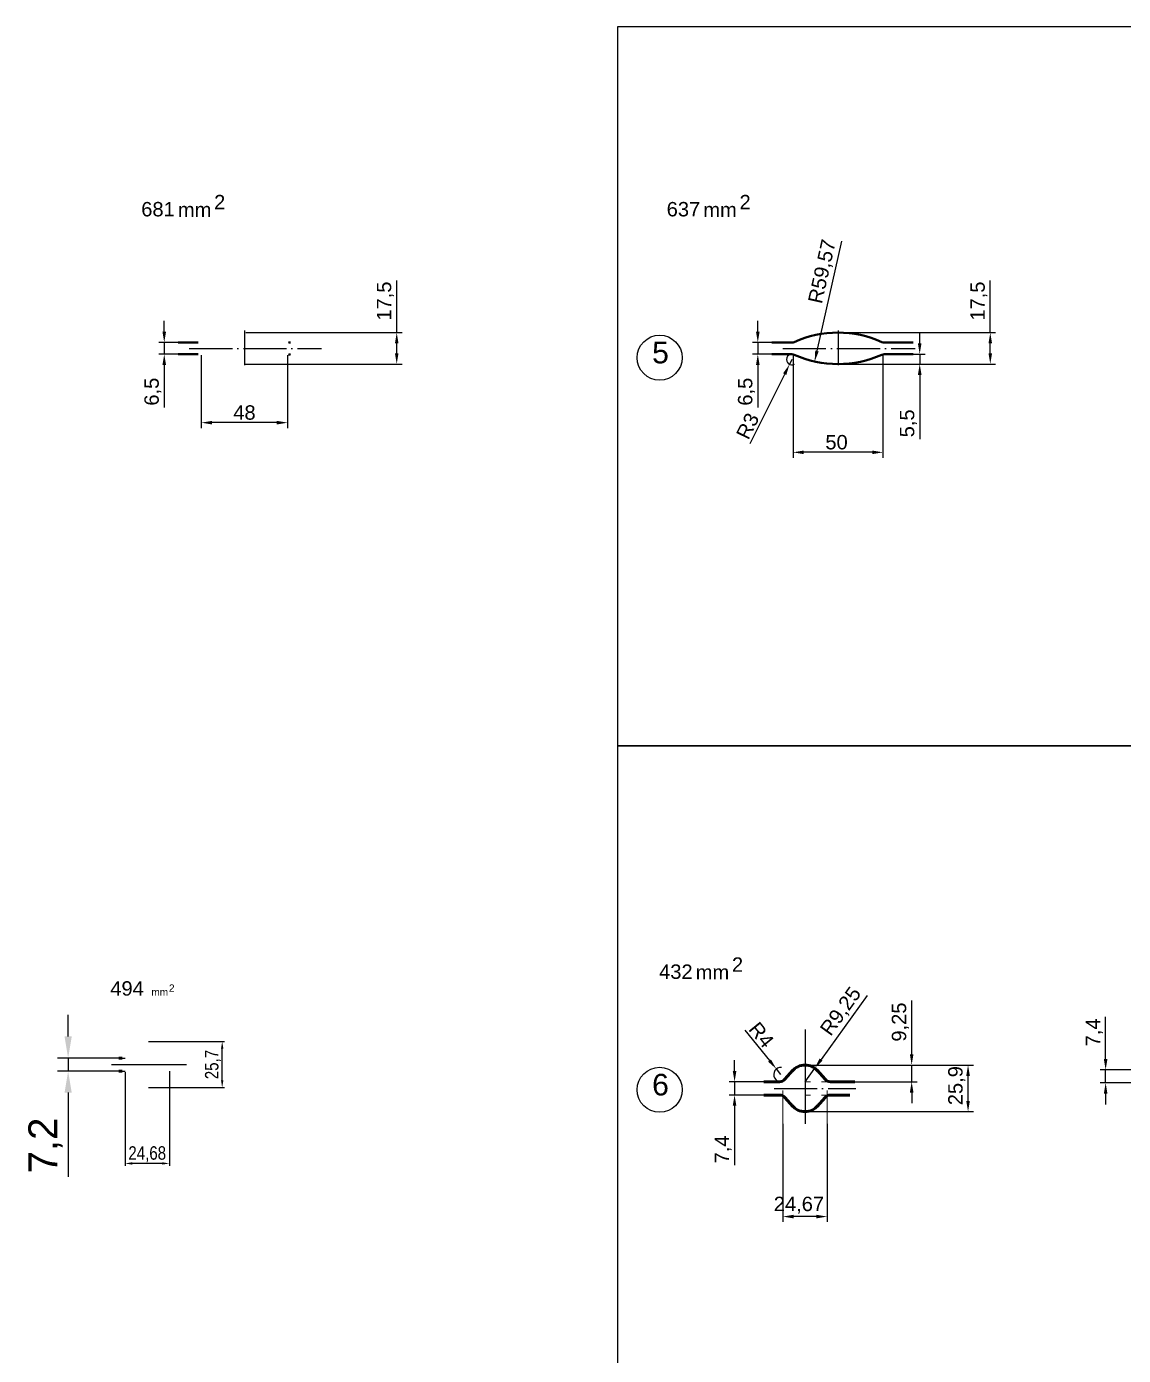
# Model space of a CAD drawing. Header units: millimetres. Extents: x 6647 to 33601, y -1887 to 8501.
# Drawn here: x 31759 to 32369, y 6162 to 6901 of the extents above; entities that cross this region are included whole.
import ezdxf

# ---------------------------------------------------------------- set-up
doc = ezdxf.new("R2010")
doc.units = ezdxf.units.MM
doc.linetypes.add('ACAD_ISO04W100', pattern=[30, 24, -3, 0, -3])
for name, color, linetype, lineweight in [('контурная', 7, 'Continuous', 50), ('осевые', 4, 'ACAD_ISO04W100', 25), ('размерные', 220, 'Continuous', 25), ('тонкая', 7, 'Continuous', 25), ('тонкий', 7, 'Continuous', 20)]:
    doc.layers.add(name, color=color, linetype=linetype, lineweight=lineweight)
doc.layers.add('осевая', color=4, linetype='Continuous')
doc.styles.add('s1v4', font='ARIAL.TTF', dxfattribs={"height": 4})
doc.styles.add('s2v4', font='ARIAL.TTF', dxfattribs={"height": 8})
doc.styles.add('s3v2.5', font='ARIAL.TTF', dxfattribs={"width": 0.8, "height": 7.5})
doc.styles.get("Standard").update_dxf_attribs({"font": 'ARIAL.TTF'})
doc.dimstyles.new('s2v4', dxfattribs={"dimtxt": 8, "dimasz": 6, "dimexe": 3, "dimexo": 0, "dimgap": 1.5, "dimtad": 1, "dimtxsty": 'Standard', "dimcen": 2.5, "dimadec": 0, "dimazin": 0, "dimtfac": 1, "dimtmove": 0, "dimatfit": 3, "dimfxl": 1, "dimarcsym": 0})
doc.dimstyles.new('s2v4$0', dxfattribs={"dimtxt": 8, "dimasz": 6, "dimexe": 3, "dimexo": 0, "dimgap": 1.5, "dimtad": 1, "dimtxsty": 'Standard', "dimcen": 2.5, "dimadec": 0, "dimazin": 0, "dimtfac": 1, "dimtmove": 0, "dimatfit": 3, "dimfxl": 1, "dimarcsym": 0})
doc.dimstyles.new('s3v2.5', dxfattribs={"dimtxt": 7.5, "dimasz": 4, "dimexe": 1.25, "dimexo": 0.625, "dimtad": 1, "dimtxsty": 's3v2.5', "dimcen": 1.5, "dimclrd": 6, "dimclre": 256, "dimclrt": 1, "dimadec": 0, "dimazin": 0, "dimtfac": 1, "dimtmove": 0, "dimatfit": 3, "dimfxl": 1, "dimlwd": -1, "dimlwe": -1, "dimarcsym": 0})
doc.dimstyles.new('s4v4', dxfattribs={"dimtxt": 16, "dimasz": 12, "dimexe": 6, "dimexo": 0, "dimgap": 3, "dimtad": 1, "dimtxsty": 'Standard', "dimcen": 2.5, "dimadec": 0, "dimazin": 0, "dimtfac": 1, "dimtmove": 0, "dimatfit": 3, "dimfxl": 1, "dimarcsym": 0})

# ---------------------------------------------------------------- blocks, each defined once
blk = doc.blocks.new('*D155')
at = {"layer": 'Defpoints', "color": 0, "transparency": 16777216}
for p in [(32152.84, 6314.26), (32169.03, 6314.26), (32169.03, 6306.86)]:
    blk.add_point(p, dxfattribs=at)
at = {"layer": 'тонкий', "color": 0, "lineweight": -2, "transparency": 16777216}
for p, q in [((32152.84, 6320.26), (32152.84, 6326.26)), ((32169.03, 6314.26), (32149.84, 6314.26)), ((32152.84, 6314.26), (32152.84, 6306.86)), ((32169.03, 6306.86), (32149.84, 6306.86)), ((32152.84, 6300.86), (32152.84, 6267.85))]:
    blk.add_line(p, q, dxfattribs=at)
at = {"layer": 'тонкий', "color": 0, "transparency": 16777216}
for points in [[(32151.84, 6320.26), (32153.84, 6320.26), (32152.84, 6314.26)], [(32151.84, 6300.86), (32153.84, 6300.86), (32152.84, 6306.86)]]:
    blk.add_solid(points, dxfattribs=at)
at = {"layer": 'тонкий', "color": 0, "transparency": 16777216, "insert": (32146.54, 6276.58), "char_height": 8, "attachment_point": 5, "rotation": 90}
blk.add_mtext('7,4', dxfattribs=at)
blk = doc.blocks.new('*D88')
at = {"layer": 'Defpoints', "color": 0, "transparency": 16777216}
for p in [(32176.07, 6321.36), (32178.59, 6318.26)]:
    blk.add_point(p, dxfattribs=at)
at = {"layer": 'тонкий', "color": 0, "lineweight": -2, "transparency": 16777216}
for p, q in [((32158.5, 6343), (32172.29, 6326.02)), ((32178.59, 6318.26), (32176.07, 6321.36))]:
    blk.add_line(p, q, dxfattribs=at)
blk.add_arc((32178.59, 6318.26), 4, 86.10365, 270, dxfattribs=at)
at = {"layer": 'тонкий', "color": 0, "transparency": 16777216}
blk.add_solid([(32173.06, 6326.65), (32171.51, 6325.39), (32176.07, 6321.36)], dxfattribs=at)
at = {"layer": 'тонкий', "color": 0, "transparency": 16777216, "insert": (32167.78, 6340.3), "char_height": 8, "attachment_point": 5, "rotation": 309.07548}
blk.add_mtext('R4', dxfattribs=at)
blk = doc.blocks.new('*D89')
at = {"layer": 'Defpoints', "color": 0, "transparency": 16777216}
for p in [(32192.01, 6323.51), (32282.69, 6323.51), (32192.01, 6297.61)]:
    blk.add_point(p, dxfattribs=at)
at = {"layer": 'тонкий', "color": 0, "lineweight": -2, "transparency": 16777216}
for p, q in [((32192.01, 6323.51), (32285.69, 6323.51)), ((32282.69, 6303.61), (32282.69, 6317.51)), ((32192.01, 6297.61), (32285.69, 6297.61))]:
    blk.add_line(p, q, dxfattribs=at)
at = {"layer": 'тонкий', "color": 0, "transparency": 16777216}
for points in [[(32281.69, 6317.51), (32283.69, 6317.51), (32282.69, 6323.51)], [(32281.69, 6303.61), (32283.69, 6303.61), (32282.69, 6297.61)]]:
    blk.add_solid(points, dxfattribs=at)
at = {"layer": 'тонкий', "color": 0, "transparency": 16777216, "insert": (32276.38, 6312.06), "char_height": 8, "attachment_point": 5, "rotation": 90}
blk.add_mtext('25,9', dxfattribs=at)
blk = doc.blocks.new('*D156')
at = {"layer": 'Defpoints', "color": 0, "transparency": 16777216}
for p in [(32215.35, 6323.51), (32251.33, 6323.51), (32215.58, 6314.26)]:
    blk.add_point(p, dxfattribs=at)
at = {"layer": 'тонкий', "color": 0, "lineweight": -2, "transparency": 16777216}
for p, q in [((32251.33, 6329.51), (32251.33, 6359.35)), ((32215.35, 6323.51), (32254.33, 6323.51)), ((32251.33, 6314.26), (32251.33, 6323.51)), ((32215.58, 6314.26), (32254.33, 6314.26)), ((32251.33, 6308.26), (32251.33, 6302.26))]:
    blk.add_line(p, q, dxfattribs=at)
at = {"layer": 'тонкий', "color": 0, "transparency": 16777216}
for points in [[(32250.33, 6329.51), (32252.33, 6329.51), (32251.33, 6323.51)], [(32250.33, 6308.26), (32252.33, 6308.26), (32251.33, 6314.26)]]:
    blk.add_solid(points, dxfattribs=at)
at = {"layer": 'тонкий', "color": 0, "transparency": 16777216, "insert": (32245.02, 6347.43), "char_height": 8, "attachment_point": 5, "rotation": 90}
blk.add_mtext('9,25', dxfattribs=at)
blk = doc.blocks.new('*D90')
at = {"layer": 'Defpoints', "color": 0, "transparency": 16777216}
for p in [(32197.42, 6321.76), (32192.01, 6314.26)]:
    blk.add_point(p, dxfattribs=at)
at = {"layer": 'тонкий', "color": 0, "lineweight": -2, "transparency": 16777216}
for p, q in [((32226.63, 6362.24), (32200.93, 6326.62)), ((32192.01, 6314.26), (32197.42, 6321.76))]:
    blk.add_line(p, q, dxfattribs=at)
at = {"layer": 'тонкий', "color": 0, "transparency": 16777216}
blk.add_solid([(32200.12, 6327.21), (32201.74, 6326.04), (32197.42, 6321.76)], dxfattribs=at)
at = {"layer": 'тонкий', "color": 0, "transparency": 16777216, "insert": (32212.3, 6353.16), "char_height": 8, "attachment_point": 5, "rotation": 54.19102}
blk.add_mtext('R9,25', dxfattribs=at)
blk = doc.blocks.new('*D161')
at = {"layer": 'Defpoints', "color": 0, "transparency": 16777216}
for p in [(32359.2, 6320.95), (32412.24, 6320.95), (32412.24, 6313.55)]:
    blk.add_point(p, dxfattribs=at)
at = {"layer": 'тонкий', "color": 0, "lineweight": -2, "transparency": 16777216}
for p, q in [((32359.2, 6326.95), (32359.2, 6350.42)), ((32412.24, 6320.95), (32356.2, 6320.95)), ((32359.2, 6313.55), (32359.2, 6320.95)), ((32412.24, 6313.55), (32356.2, 6313.55)), ((32359.2, 6307.55), (32359.2, 6301.55))]:
    blk.add_line(p, q, dxfattribs=at)
at = {"layer": 'тонкий', "color": 0, "transparency": 16777216}
for points in [[(32358.2, 6326.95), (32360.2, 6326.95), (32359.2, 6320.95)], [(32358.2, 6307.55), (32360.2, 6307.55), (32359.2, 6313.55)]]:
    blk.add_solid(points, dxfattribs=at)
at = {"layer": 'тонкий', "color": 0, "transparency": 16777216, "insert": (32352.91, 6341.68), "char_height": 8, "attachment_point": 5, "rotation": 90}
blk.add_mtext('7,4', dxfattribs=at)
blk = doc.blocks.new('*D91')
at = {"layer": 'Defpoints', "color": 0, "transparency": 16777216}
for p in [(32165.76, 6718.89), (32173.57, 6725.39), (32173.57, 6718.89)]:
    blk.add_point(p, dxfattribs=at)
at = {"layer": 'тонкий', "color": 0, "lineweight": -2, "transparency": 16777216}
for p, q in [((32165.76, 6731.39), (32165.76, 6737.39)), ((32173.57, 6725.39), (32162.76, 6725.39)), ((32173.57, 6718.89), (32162.76, 6718.89)), ((32165.76, 6725.39), (32165.76, 6718.89)), ((32165.76, 6712.89), (32165.76, 6689.22))]:
    blk.add_line(p, q, dxfattribs=at)
at = {"layer": 'тонкий', "color": 0, "transparency": 16777216}
for points in [[(32164.76, 6731.39), (32166.76, 6731.39), (32165.76, 6725.39)], [(32164.76, 6712.89), (32166.76, 6712.89), (32165.76, 6718.89)]]:
    blk.add_solid(points, dxfattribs=at)
at = {"layer": 'тонкий', "color": 0, "transparency": 16777216, "insert": (32159.46, 6698.05), "char_height": 8, "attachment_point": 5, "rotation": 90}
blk.add_mtext('6,5', dxfattribs=at)
blk = doc.blocks.new('*D92')
at = {"layer": 'Defpoints', "color": 0, "transparency": 16777216}
for p in [(32185.34, 6718.82), (32235.38, 6718.82), (32185.34, 6664.33)]:
    blk.add_point(p, dxfattribs=at)
at = {"layer": 'тонкий', "color": 0, "lineweight": -2, "transparency": 16777216}
for p, q in [((32185.34, 6718.82), (32185.34, 6661.33)), ((32235.38, 6718.82), (32235.38, 6661.33)), ((32229.38, 6664.33), (32191.34, 6664.33))]:
    blk.add_line(p, q, dxfattribs=at)
at = {"layer": 'тонкий', "color": 0, "transparency": 16777216}
for points in [[(32191.34, 6665.33), (32191.34, 6663.33), (32185.34, 6664.33)], [(32229.38, 6665.33), (32229.38, 6663.33), (32235.38, 6664.33)]]:
    blk.add_solid(points, dxfattribs=at)
at = {"layer": 'тонкий', "color": 0, "transparency": 16777216, "insert": (32209.54, 6669.91), "char_height": 8, "attachment_point": 5}
blk.add_mtext('50', dxfattribs=at)
blk = doc.blocks.new('*D162')
at = {"layer": 'Defpoints', "color": 0, "transparency": 16777216}
for p in [(32252.17, 6718.89), (32255.8, 6718.89), (32210.36, 6713.39)]:
    blk.add_point(p, dxfattribs=at)
at = {"layer": 'тонкий', "color": 0, "lineweight": -2, "transparency": 16777216}
for p, q in [((32255.8, 6724.89), (32255.8, 6730.89)), ((32252.17, 6718.89), (32258.8, 6718.89)), ((32255.8, 6718.89), (32255.8, 6713.39)), ((32210.36, 6713.39), (32258.8, 6713.39)), ((32255.8, 6707.39), (32255.8, 6671.61))]:
    blk.add_line(p, q, dxfattribs=at)
at = {"layer": 'тонкий', "color": 0, "transparency": 16777216}
for points in [[(32254.8, 6724.89), (32256.8, 6724.89), (32255.8, 6718.89)], [(32254.8, 6707.39), (32256.8, 6707.39), (32255.8, 6713.39)]]:
    blk.add_solid(points, dxfattribs=at)
at = {"layer": 'тонкий', "color": 0, "transparency": 16777216, "insert": (32249.51, 6680.43), "char_height": 8, "attachment_point": 5, "rotation": 90}
blk.add_mtext('5,5', dxfattribs=at)
blk = doc.blocks.new('*D93')
at = {"layer": 'Defpoints', "color": 0, "transparency": 16777216}
for p in [(32211.06, 6730.88), (32295.04, 6730.88), (32254.96, 6713.39)]:
    blk.add_point(p, dxfattribs=at)
at = {"layer": 'тонкий', "color": 0, "lineweight": -2, "transparency": 16777216}
for p, q in [((32295.04, 6730.88), (32295.04, 6759.97)), ((32211.06, 6730.88), (32298.04, 6730.88)), ((32295.04, 6719.39), (32295.04, 6724.88)), ((32254.96, 6713.39), (32298.04, 6713.39))]:
    blk.add_line(p, q, dxfattribs=at)
at = {"layer": 'тонкий', "color": 0, "transparency": 16777216}
for points in [[(32294.04, 6724.88), (32296.04, 6724.88), (32295.04, 6730.88)], [(32294.04, 6719.39), (32296.04, 6719.39), (32295.04, 6713.39)]]:
    blk.add_solid(points, dxfattribs=at)
at = {"layer": 'тонкий', "color": 0, "transparency": 16777216, "insert": (32288.74, 6748.43), "char_height": 8, "attachment_point": 5, "rotation": 90}
blk.add_mtext('17,5', dxfattribs=at)
blk = doc.blocks.new('*D163')
at = {"layer": 'Defpoints', "color": 0, "transparency": 16777216}
for p in [(32183.38, 6713.2), (32184.71, 6715.89)]:
    blk.add_point(p, dxfattribs=at)
at = {"layer": 'тонкий', "color": 0, "lineweight": -2, "transparency": 16777216}
for p, q in [((32184.71, 6715.89), (32183.38, 6713.2)), ((32161.6, 6669.31), (32180.71, 6707.82))]:
    blk.add_line(p, q, dxfattribs=at)
blk.add_arc((32184.71, 6715.89), 3, 90, 300.90687, dxfattribs=at)
at = {"layer": 'тонкий', "color": 0, "transparency": 16777216}
blk.add_solid([(32179.81, 6708.27), (32181.61, 6707.38), (32183.38, 6713.2)], dxfattribs=at)
at = {"layer": 'тонкий', "color": 0, "transparency": 16777216, "insert": (32160.13, 6678.92), "char_height": 8, "attachment_point": 5, "rotation": 63.61109}
blk.add_mtext('R3', dxfattribs=at)
blk = doc.blocks.new('*D164')
at = {"layer": 'Defpoints', "color": 0, "transparency": 16777216}
for p in [(32210.36, 6772.96), (32197.35, 6714.82)]:
    blk.add_point(p, dxfattribs=at)
at = {"layer": 'тонкий', "color": 0, "lineweight": -2, "transparency": 16777216}
blk.add_line((32212.34, 6781.81), (32198.66, 6720.68), dxfattribs=at)
at = {"layer": 'тонкий', "color": 0, "transparency": 16777216}
blk.add_solid([(32197.69, 6720.9), (32199.64, 6720.46), (32197.35, 6714.82)], dxfattribs=at)
at = {"layer": 'тонкий', "color": 0, "transparency": 16777216, "insert": (32202.08, 6764.82), "char_height": 8, "attachment_point": 5, "rotation": 77.38496}
blk.add_mtext('R59,57', dxfattribs=at)
blk = doc.blocks.new('*D273')
at = {"layer": 'Defpoints', "color": 0, "transparency": 16777216}
for p in [(32179.67, 6290.79), (32204.34, 6290.79), (32179.67, 6239.25)]:
    blk.add_point(p, dxfattribs=at)
at = {"layer": 'тонкий', "color": 0, "lineweight": -2, "transparency": 16777216}
for p, q in [((32179.67, 6290.79), (32179.67, 6236.25)), ((32204.34, 6290.79), (32204.34, 6236.25)), ((32198.34, 6239.25), (32185.67, 6239.25))]:
    blk.add_line(p, q, dxfattribs=at)
at = {"layer": 'тонкий', "color": 0, "transparency": 16777216}
for points in [[(32185.67, 6240.25), (32185.67, 6238.25), (32179.67, 6239.25)], [(32198.34, 6240.25), (32198.34, 6238.25), (32204.34, 6239.25)]]:
    blk.add_solid(points, dxfattribs=at)
at = {"layer": 'тонкий', "color": 0, "transparency": 16777216, "insert": (32188.63, 6245.56), "char_height": 8, "attachment_point": 5}
blk.add_mtext('24,67', dxfattribs=at)
blk = doc.blocks.new('*D209')
at = {"layer": 'Defpoints', "color": 0, "transparency": 16777216}
for p in [(31813.85, 6320.21), (31838.53, 6320.7), (31813.85, 6268.8)]:
    blk.add_point(p, dxfattribs=at)
at = {"layer": 'тонкая', "transparency": 16777216}
for p, q in [((31813.85, 6319.58), (31813.85, 6267.55)), ((31838.53, 6320.07), (31838.53, 6267.55))]:
    blk.add_line(p, q, dxfattribs=at)
at = {"layer": 'тонкая', "color": 6, "transparency": 16777216}
blk.add_line((31834.53, 6268.8), (31817.85, 6268.8), dxfattribs=at)
for points in [[(31817.85, 6269.47), (31817.85, 6268.13), (31813.85, 6268.8)], [(31834.53, 6269.47), (31834.53, 6268.13), (31838.53, 6268.8)]]:
    blk.add_solid(points, dxfattribs=at)
at = {"layer": 'тонкая', "color": 1, "transparency": 16777216, "insert": (31826.19, 6273.93), "char_height": 7.5, "attachment_point": 5, "style": 's3v2.5'}
blk.add_mtext('24,68', dxfattribs=at)
blk = doc.blocks.new('*D112')
at = {"layer": 'Defpoints', "color": 0, "transparency": 16777216}
for p in [(31826.19, 6336.66), (31867.88, 6336.66), (31826.19, 6310.96)]:
    blk.add_point(p, dxfattribs=at)
at = {"layer": 'тонкая', "transparency": 16777216}
for p, q in [((31826.81, 6336.66), (31869.13, 6336.66)), ((31826.81, 6310.96), (31869.13, 6310.96))]:
    blk.add_line(p, q, dxfattribs=at)
at = {"layer": 'тонкая', "color": 6, "transparency": 16777216}
blk.add_line((31867.88, 6314.96), (31867.88, 6332.66), dxfattribs=at)
for points in [[(31867.22, 6332.66), (31868.55, 6332.66), (31867.88, 6336.66)], [(31867.22, 6314.96), (31868.55, 6314.96), (31867.88, 6310.96)]]:
    blk.add_solid(points, dxfattribs=at)
at = {"layer": 'тонкая', "color": 1, "transparency": 16777216, "insert": (31862.75, 6323.81), "char_height": 7.5, "attachment_point": 5, "rotation": 90, "style": 's3v2.5'}
blk.add_mtext('25,7', dxfattribs=at)
blk = doc.blocks.new('*D210')
at = {"layer": 'Defpoints', "color": 0, "transparency": 16777216}
for p in [(31810.47, 6327.41), (31782.21, 6320.21), (31810.47, 6320.21)]:
    blk.add_point(p, dxfattribs=at)
at = {"layer": 'размерные', "color": 0, "lineweight": -2, "transparency": 16777216}
for p, q in [((31782.21, 6339.41), (31782.21, 6351.41)), ((31810.47, 6327.41), (31776.21, 6327.41)), ((31782.21, 6327.41), (31782.21, 6320.21)), ((31810.47, 6320.21), (31776.21, 6320.21)), ((31782.21, 6308.21), (31782.21, 6261.37))]:
    blk.add_line(p, q, dxfattribs=at)
at = {"layer": 'размерные', "color": 0, "transparency": 16777216}
for points in [[(31780.21, 6339.41), (31784.21, 6339.41), (31782.21, 6327.41)], [(31780.21, 6308.21), (31784.21, 6308.21), (31782.21, 6320.21)]]:
    blk.add_solid(points, dxfattribs=at)
at = {"layer": 'размерные', "color": 0, "transparency": 16777216, "insert": (31769.6, 6278.79), "char_height": 16, "attachment_point": 5, "rotation": 90}
blk.add_mtext('7,2', dxfattribs=at)
blk = doc.blocks.new('*D113')
at = {"layer": 'Defpoints', "color": 0, "transparency": 16777216}
for p in [(31835.66, 6718.89), (31843.47, 6725.39), (31843.47, 6718.89)]:
    blk.add_point(p, dxfattribs=at)
at = {"layer": 'тонкий', "color": 0, "lineweight": -2, "transparency": 16777216}
for p, q in [((31835.66, 6731.39), (31835.66, 6737.39)), ((31843.47, 6725.39), (31832.66, 6725.39)), ((31843.47, 6718.89), (31832.66, 6718.89)), ((31835.66, 6725.39), (31835.66, 6718.89)), ((31835.66, 6712.89), (31835.66, 6689.22))]:
    blk.add_line(p, q, dxfattribs=at)
at = {"layer": 'тонкий', "color": 0, "transparency": 16777216}
for points in [[(31834.66, 6731.39), (31836.66, 6731.39), (31835.66, 6725.39)], [(31834.66, 6712.89), (31836.66, 6712.89), (31835.66, 6718.89)]]:
    blk.add_solid(points, dxfattribs=at)
at = {"layer": 'тонкий', "color": 0, "transparency": 16777216, "insert": (31829.35, 6698.05), "char_height": 8, "attachment_point": 5, "rotation": 90}
blk.add_mtext('6,5', dxfattribs=at)
blk = doc.blocks.new('*D114')
at = {"layer": 'Defpoints', "color": 0, "transparency": 16777216}
for p in [(31880.96, 6730.88), (31964.94, 6730.88), (31880.26, 6713.39)]:
    blk.add_point(p, dxfattribs=at)
at = {"layer": 'тонкий', "color": 0, "lineweight": -2, "transparency": 16777216}
for p, q in [((31964.94, 6730.88), (31964.94, 6759.97)), ((31880.96, 6730.88), (31967.94, 6730.88)), ((31964.94, 6719.39), (31964.94, 6724.88)), ((31880.26, 6713.39), (31967.94, 6713.39))]:
    blk.add_line(p, q, dxfattribs=at)
at = {"layer": 'тонкий', "color": 0, "transparency": 16777216}
for points in [[(31963.94, 6724.88), (31965.94, 6724.88), (31964.94, 6730.88)], [(31963.94, 6719.39), (31965.94, 6719.39), (31964.94, 6713.39)]]:
    blk.add_solid(points, dxfattribs=at)
at = {"layer": 'тонкий', "color": 0, "transparency": 16777216, "insert": (31958.63, 6748.43), "char_height": 8, "attachment_point": 5, "rotation": 90}
blk.add_mtext('17,5', dxfattribs=at)
blk = doc.blocks.new('*D211')
at = {"layer": 'Defpoints', "color": 0, "transparency": 16777216}
for p in [(31856.26, 6718.44), (31904.26, 6718.44), (31856.26, 6680.82)]:
    blk.add_point(p, dxfattribs=at)
at = {"layer": 'тонкий', "color": 0, "lineweight": -2, "transparency": 16777216}
for p, q in [((31856.26, 6718.44), (31856.26, 6677.82)), ((31904.26, 6718.44), (31904.26, 6677.82)), ((31898.26, 6680.82), (31862.26, 6680.82))]:
    blk.add_line(p, q, dxfattribs=at)
at = {"layer": 'тонкий', "color": 0, "transparency": 16777216}
for points in [[(31862.26, 6681.82), (31862.26, 6679.82), (31856.26, 6680.82)], [(31898.26, 6681.82), (31898.26, 6679.82), (31904.26, 6680.82)]]:
    blk.add_solid(points, dxfattribs=at)
at = {"layer": 'тонкий', "color": 0, "transparency": 16777216, "insert": (31880.26, 6686.41), "char_height": 8, "attachment_point": 5}
blk.add_mtext('48', dxfattribs=at)

msp = doc.modelspace()

# ---------------------------------------------------------------- linework, layer by layer
at = {"lineweight": 40}
for p, q in [((31843.4707, 6725.3869), (31854.6072, 6725.3869)), ((31843.4707, 6718.8869), (31854.6072, 6718.8869)), ((32173.5737, 6725.3869), (32184.7101, 6725.3869)), ((32173.5737, 6718.8869), (32184.7101, 6718.8869)), ((32252.1734, 6725.3869), (32236.0139, 6725.3869)), ((32252.1734, 6718.8869), (32236.0139, 6718.8869))]:
    msp.add_line(p, q, dxfattribs=at)
at = {"color": 2}
for points in [[(32087.9041, 6501.1184), (32087.9041, 6901.1184), (33122.1703, 6901.1184), (33122.1703, 6501.1184), (32087.9041, 6501.1184), (32087.9041, 6901.1184)], [(32087.9041, 6101.1184), (32087.9041, 6501.1184), (33122.1703, 6501.1184), (33122.1703, 6101.1184), (32087.9041, 6101.1184), (32087.9041, 6501.1184)], [(32126.4165, 6501.1184), (33160.6826, 6501.1184)], [(32126.4165, 6501.1184), (33160.6827, 6501.1184)], [(32126.4165, 6501.1184), (33160.6827, 6501.1184)], [(32126.4165, 6501.1184), (33160.6827, 6501.1184)], [(32126.4165, 6501.1184), (33160.6826, 6501.1184)], [(32126.4165, 6501.1184), (33160.6826, 6501.1184)], [(32126.4165, 6501.1184), (33160.6826, 6501.1184)]]:
    msp.add_lwpolyline(points, dxfattribs=at)
at = {"lineweight": 40}
for centre, radius, start, end in [((32210.362, 6671.3169), 59.57, 65.7969718, 114.2030282), ((31905.911, 6728.3869), 3, 245.7969718, 270), ((31905.911, 6715.8869), 3, 90, 114.2030282), ((32184.7101, 6728.3869), 3, 270, 294.2030282), ((32184.7101, 6715.8869), 3, 65.7969718, 90), ((32210.362, 6772.9569), 59.57, 245.7969718, 294.2030282), ((32236.0139, 6728.3869), 3, 245.7969718, 270), ((32236.0139, 6715.8869), 3, 90, 114.2030282)]:
    msp.add_arc(centre, radius, start, end, dxfattribs=at)
at = {"layer": 'контурная'}
for p, q in [((31812.2867, 6327.4052), (31810.4718, 6327.4052)), ((31812.2867, 6320.2052), (31810.4718, 6320.2052)), ((32185.2956, 6320.6208), (32180.866, 6315.6081)), ((32198.7211, 6320.6208), (32203.1507, 6315.6081)), ((32169.0296, 6314.2568), (32177.8686, 6314.2568)), ((32206.1481, 6314.2568), (32219.6816, 6314.2568)), ((32169.0296, 6306.8568), (32177.902, 6306.8568)), ((32185.2956, 6300.4927), (32180.866, 6305.5055)), ((32198.7211, 6300.4927), (32203.1507, 6305.5055)), ((32206.1147, 6306.8568), (32216.8933, 6306.8568))]:
    msp.add_line(p, q, dxfattribs=at)
for centre, radius, start, end in [((32192.0083, 6314.2568), 9.25, 39.4590775, 140.5409225), ((32177.8686, 6318.2568), 4, 270, 318.5340367), ((32206.1481, 6318.2568), 4, 221.4659633, 270), ((32177.8686, 6302.8568), 4, 41.4659633, 90), ((32206.1481, 6302.8568), 4, 90, 138.5340367), ((32192.0083, 6306.8568), 9.25, 219.4590775, 320.5409225)]:
    msp.add_arc(centre, radius, start, end, dxfattribs=at)
at = {"layer": 'осевая'}
for p, q in [((32192.0083, 6343.3582), (32192.0083, 6290.7862)), ((31806.2959, 6323.8052), (31847.954, 6323.8052))]:
    msp.add_line(p, q, dxfattribs=at)
at = {"layer": 'осевые'}
for p, q in [((31880.2591, 6732.037), (31880.2591, 6712.7369)), ((32210.362, 6732.037), (32210.362, 6712.7369)), ((31849.57, 6722.1369), (31923.2021, 6722.1369)), ((32179.6729, 6722.1369), (32253.305, 6722.1369)), ((32174.8036, 6310.5568), (32220.3527, 6310.5568))]:
    msp.add_line(p, q, dxfattribs=at)
at = {"layer": 'тонкая'}
for p, q in [((31812.2867, 6327.4052), (31813.8465, 6327.4052)), ((31812.2867, 6320.2052), (31813.8465, 6320.2052))]:
    msp.add_line(p, q, dxfattribs=at)
for centre in [(32111.1424, 6716.9472), (32111.1424, 6309.7751)]:
    msp.add_circle(centre, 12.5323, dxfattribs=at)
at = {"layer": 'тонкий'}
for p, q in [((32177.8686, 6314.2568), (32177.2774, 6314.2568)), ((32192.0083, 6314.2568), (32195.1426, 6314.2568)), ((32205.4248, 6314.2568), (32201.2413, 6314.2568)), ((32205.9992, 6314.2584), (32203.8956, 6314.2584)), ((32205.9992, 6314.2584), (32203.8956, 6314.2584)), ((32206.1147, 6314.2568), (32206.7393, 6314.2568)), ((32206.1481, 6314.2568), (32206.7393, 6314.2568)), ((32177.8686, 6306.8568), (32177.2774, 6306.8568)), ((32178.0175, 6306.8551), (32180.121, 6306.8551)), ((32179.6733, 6290.7862), (32179.6733, 6309.3569)), ((32192.0083, 6306.8568), (32195.1426, 6306.8568)), ((32205.4248, 6306.8568), (32201.2413, 6306.8568)), ((32205.9992, 6306.8551), (32203.8956, 6306.8551)), ((32205.9992, 6306.8551), (32203.8956, 6306.8551)), ((32204.3433, 6290.7862), (32204.3433, 6309.3569)), ((32206.1147, 6306.8568), (32206.7393, 6306.8568)), ((32206.1481, 6306.8568), (32206.7393, 6306.8568))]:
    msp.add_line(p, q, dxfattribs=at)

# ---------------------------------------------------------------- texts
at = {"layer": 'тонкая'}
for s, height, style, p in [('2', 8, 's1v4', (31863.3749, 6799.5026)), ('2', 8, 's1v4', (32155.5901, 6799.5026)), ('681', 8, 's1v4', (31822.8663, 6795.555)), ('mm', 8, 's1v4', (31843.235, 6795.2135)), ('637', 8, 's1v4', (32115.0815, 6795.555)), ('mm', 8, 's1v4', (32135.4502, 6795.2135)), ('432', 8, 's1v4', (32110.8658, 6371.4675)), ('2', 8, 's1v4', (32151.3744, 6375.4151)), ('mm', 8, 's1v4', (32131.2345, 6371.126)), ('494', 8, 's2v4', (31805.6562, 6362.1587)), ('mm', 4, 's1v4', (31828.5148, 6362.1107)), ('2', 4, 's1v4', (31838.2818, 6364.3656))]:
    msp.add_text(s, height=height, dxfattribs=dict(at, style=style)).set_placement(p)
at = {"layer": 'тонкий', "style": 's1v4'}
for s, p in [('5', (32106.9794, 6713.7968)), ('6', (32106.9794, 6306.6247))]:
    msp.add_text(s, height=12, dxfattribs=at).set_placement(p)

# ---------------------------------------------------------------- dimensions: what is measured, and where the dimension line sits
at = {"layer": 'размерные'}
dim = msp.add_linear_dim(base=(31782.2103, 6320.2052), p1=(31810.4718, 6327.4052), p2=(31810.4718, 6320.2052), angle=90, dimstyle='s4v4', dxfattribs=at)
dim.commit()
dim.dimension.update_dxf_attribs({"geometry": '*D210', "text_midpoint": (31769.595, 6278.7878)})
at = {"layer": 'тонкая'}
dim = msp.add_linear_dim(base=(31867.8843, 6336.6552), p1=(31826.1865, 6310.9552), p2=(31826.1865, 6336.6552), angle=90, dimstyle='s3v2.5', dxfattribs=at)
dim.commit()
dim.dimension.update_dxf_attribs({"geometry": '*D112', "text_midpoint": (31862.7521, 6323.8052)})
dim = msp.add_linear_dim(base=(31813.8465, 6268.7995), p1=(31838.5265, 6320.6953), p2=(31813.8465, 6320.2052), dimstyle='s3v2.5', dxfattribs=at)
dim.commit()
dim.dimension.update_dxf_attribs({"geometry": '*D209', "text_midpoint": (31826.1865, 6273.9316)})
at = {"layer": 'тонкий'}
for center, mpoint, picture, middle in [((32210.362, 6772.9569), (32197.352, 6714.825), '*D164', (32208.2317, 6763.4379)), ((32184.7101, 6715.8869), (32183.3767, 6713.1995), '*D163', (32165.1352, 6676.4343)), ((32192.0083, 6314.2568), (32197.4204, 6321.7582), '*D90', (32217.4152, 6349.4725))]:
    dim = msp.add_radius_dim(center=center, mpoint=mpoint, dimstyle='s2v4', dxfattribs=at)
    dim.commit()
    dim.dimension.update_dxf_attribs({"geometry": picture, "text_midpoint": middle, "dimtype": 164})
for base, p1, p2, picture, middle in [((31964.9404, 6730.8825), (31880.2591, 6713.3869), (31880.9592, 6730.8825), '*D114', (31964.9404, 6748.4261)), ((32295.0434, 6730.8825), (32254.959, 6713.3869), (32211.0622, 6730.8825), '*D93', (32295.0434, 6748.4261)), ((32255.8042, 6718.8869), (32210.362, 6713.3869), (32252.1734, 6718.8869), '*D162', (32255.8042, 6680.4252)), ((32251.3316, 6323.5068), (32215.5827, 6314.2568), (32215.349, 6323.5068), '*D156', (32251.3316, 6347.4269)), ((32152.8356, 6314.2568), (32169.0296, 6306.8568), (32169.0296, 6314.2568), '*D155', (32152.8356, 6276.5787)), ((32282.6858, 6323.5068), (32192.0083, 6297.6068), (32192.0083, 6323.5068), '*D89', (32282.6858, 6312.0576))]:
    dim = msp.add_linear_dim(base=base, p1=p1, p2=p2, angle=90, dimstyle='s2v4', dxfattribs=at)
    dim.commit()
    dim.dimension.update_dxf_attribs({"geometry": picture, "text_midpoint": middle, "dimtype": 160})
for base, p1, p2, picture, middle in [((31835.6612, 6718.8869), (31843.4707, 6725.3869), (31843.4707, 6718.8869), '*D113', (31829.3536, 6698.0527)), ((32165.7642, 6718.8869), (32173.5737, 6725.3869), (32173.5737, 6718.8869), '*D91', (32159.4565, 6698.0527)), ((32359.2021, 6320.95), (32412.2437, 6313.55), (32412.2437, 6320.95), '*D161', (32352.9108, 6341.6833))]:
    dim = msp.add_linear_dim(base=base, p1=p1, p2=p2, angle=90, dimstyle='s2v4', dxfattribs=at)
    dim.commit()
    dim.dimension.update_dxf_attribs({"geometry": picture, "text_midpoint": middle})
dim = msp.add_linear_dim(base=(31856.2591, 6680.8236), p1=(31904.2591, 6718.4355), p2=(31856.2591, 6718.4355), dimstyle='s2v4$0', dxfattribs=at)
dim.commit()
dim.dimension.update_dxf_attribs({"geometry": '*D211', "text_midpoint": (31880.2591, 6686.4081)})
dim = msp.add_linear_dim(base=(32185.3391, 6664.3296), p1=(32235.385, 6718.8203), p2=(32185.3391, 6718.8203), dimstyle='s2v4', override={"dimdec": 0}, dxfattribs=at)
dim.commit()
dim.dimension.update_dxf_attribs({"geometry": '*D92', "text_midpoint": (32209.5427, 6664.3296), "dimtype": 160})
dim = msp.add_radius_dim(center=(32178.5919, 6318.2568), mpoint=(32176.0706, 6321.362), dimstyle='s2v4', dxfattribs=at)
dim.commit()
dim.dimension.update_dxf_attribs({"geometry": '*D88', "text_midpoint": (32167.7751, 6340.3039)})
dim = msp.add_linear_dim(base=(32179.6733, 6239.2507), p1=(32204.3433, 6290.7862), p2=(32179.6733, 6290.7862), dimstyle='s2v4', dxfattribs=at)
dim.commit()
dim.dimension.update_dxf_attribs({"geometry": '*D273', "text_midpoint": (32188.6317, 6239.2507), "dimtype": 160})

doc.saveas('drawing.dxf')
